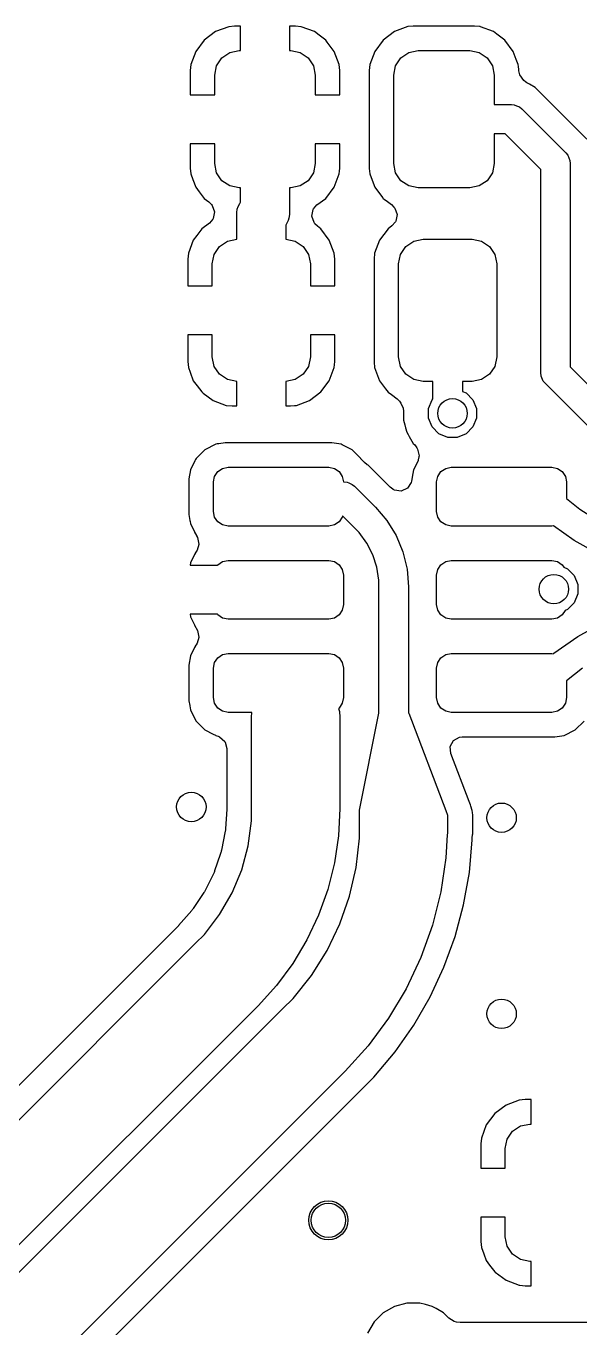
# Model space of a CAD drawing. Header units: inches. Extents: x 0.01 to 5.35, y 0.01 to 3.37.
# Drawn here: x 4.769 to 4.992, y 2.39 to 2.912 of the extents above; entities that cross this region are included whole.
import ezdxf

# ---------------------------------------------------------------- set-up
doc = ezdxf.new("R2010")
doc.units = ezdxf.units.IN
doc.header["$MEASUREMENT"] = 0
doc.layers.add('BLACK', color=250, linetype='CONTINUOUS')

msp = doc.modelspace()

# ---------------------------------------------------------------- linework, layer by layer
at = {"layer": 'BLACK', "linetype": 'CONTINUOUS'}
for p, q in [((4.85054, 2.91219), (4.84523, 2.91021)), ((4.85288, 2.91244), (4.85054, 2.91219)), ((4.85054, 2.91219), (4.85054, 2.91219)), ((4.85526, 2.91244), (4.85288, 2.91244)), ((4.85526, 2.9026), (4.85526, 2.91244)), ((4.87732, 2.91244), (4.87494, 2.91244)), ((4.87494, 2.91244), (4.87494, 2.9026)), ((4.87966, 2.91219), (4.87732, 2.91244)), ((4.87732, 2.91244), (4.87732, 2.91244)), ((4.88231, 2.9112), (4.87966, 2.91219)), ((4.87966, 2.91219), (4.87966, 2.91219)), ((4.92238, 2.91221), (4.91707, 2.91023)), ((4.92264, 2.91224), (4.92238, 2.91221)), ((4.92459, 2.91245), (4.92264, 2.91224)), ((4.92465, 2.91245), (4.92459, 2.91245)), ((4.92473, 2.91246), (4.92465, 2.91245)), ((4.94917, 2.91246), (4.92473, 2.91246)), ((4.95125, 2.91224), (4.94917, 2.91246)), ((4.94917, 2.91246), (4.94917, 2.91246)), ((4.94917, 2.91246), (4.94917, 2.91246)), ((4.94917, 2.91246), (4.94917, 2.91246)), ((4.95148, 2.91222), (4.95125, 2.91224)), ((4.9516, 2.91218), (4.95148, 2.91222)), ((4.95682, 2.91023), (4.9516, 2.91218)), ((4.84523, 2.91021), (4.8407, 2.90682)), ((4.84523, 2.91021), (4.84523, 2.91021)), ((4.88496, 2.91021), (4.88231, 2.9112)), ((4.88681, 2.90883), (4.88496, 2.91021)), ((4.88496, 2.91021), (4.88496, 2.91021)), ((4.8895, 2.90682), (4.88681, 2.90883)), ((4.91707, 2.91023), (4.91254, 2.90683)), ((4.91707, 2.91023), (4.91707, 2.91023)), ((4.91707, 2.91023), (4.91707, 2.91023)), ((4.95812, 2.90926), (4.95682, 2.91023)), ((4.95682, 2.91023), (4.95682, 2.91023)), ((4.95682, 2.91023), (4.95682, 2.91023)), ((4.95682, 2.91023), (4.95682, 2.91023)), ((4.96136, 2.90683), (4.95812, 2.90926)), ((4.83731, 2.90229), (4.83533, 2.89698)), ((4.8407, 2.90682), (4.83731, 2.90229)), ((4.83731, 2.90229), (4.83731, 2.90229)), ((4.8407, 2.90682), (4.8407, 2.90682)), ((4.8478, 2.89972), (4.851, 2.90185)), ((4.851, 2.90185), (4.85476, 2.9026)), ((4.85476, 2.9026), (4.85526, 2.9026)), ((4.87494, 2.9026), (4.87543, 2.9026)), ((4.87543, 2.9026), (4.8792, 2.90185)), ((4.8792, 2.90185), (4.88239, 2.89972)), ((4.89013, 2.90596), (4.8895, 2.90682)), ((4.8895, 2.90682), (4.8895, 2.90682)), ((4.89289, 2.90229), (4.89013, 2.90596)), ((4.89487, 2.89698), (4.89289, 2.90229)), ((4.89289, 2.90229), (4.89289, 2.90229)), ((4.90914, 2.9023), (4.90716, 2.89699)), ((4.91254, 2.90683), (4.90914, 2.9023)), ((4.90914, 2.9023), (4.90914, 2.9023)), ((4.91254, 2.90683), (4.91254, 2.90683)), ((4.91965, 2.89972), (4.92285, 2.90185)), ((4.92285, 2.90185), (4.92661, 2.9026)), ((4.92661, 2.9026), (4.94728, 2.9026)), ((4.94728, 2.9026), (4.95105, 2.90185)), ((4.95105, 2.90185), (4.95424, 2.89972)), ((4.96137, 2.90682), (4.96136, 2.90683)), ((4.96136, 2.90683), (4.96136, 2.90683)), ((4.96476, 2.9023), (4.96137, 2.90682)), ((4.966, 2.89897), (4.96476, 2.9023)), ((4.96476, 2.9023), (4.96476, 2.9023)), ((4.83533, 2.89698), (4.83508, 2.89464)), ((4.83533, 2.89698), (4.83533, 2.89698)), ((4.84492, 2.89276), (4.84567, 2.89652)), ((4.84567, 2.89652), (4.8478, 2.89972)), ((4.88239, 2.89972), (4.88453, 2.89652)), ((4.88453, 2.89652), (4.88528, 2.89276)), ((4.89512, 2.89464), (4.89487, 2.89698)), ((4.89487, 2.89698), (4.89487, 2.89698)), ((4.89487, 2.89698), (4.89487, 2.89698)), ((4.90716, 2.89699), (4.90691, 2.89464)), ((4.91677, 2.89276), (4.91752, 2.89652)), ((4.91752, 2.89652), (4.91965, 2.89972)), ((4.95424, 2.89972), (4.95638, 2.89652)), ((4.95638, 2.89652), (4.95713, 2.89276)), ((4.9667, 2.89707), (4.966, 2.89897)), ((4.96674, 2.89699), (4.9667, 2.89707)), ((4.9667, 2.89707), (4.9667, 2.89707)), ((4.96682, 2.89622), (4.96674, 2.89699)), ((4.83508, 2.89464), (4.83508, 2.88488)), ((4.83508, 2.89464), (4.83508, 2.89464)), ((4.84492, 2.88488), (4.84492, 2.89276)), ((4.88528, 2.89276), (4.88528, 2.88488)), ((4.89512, 2.88488), (4.89512, 2.89464)), ((4.89512, 2.89464), (4.89512, 2.89464)), ((4.89512, 2.89464), (4.89512, 2.89464)), ((4.89512, 2.89464), (4.89512, 2.89464)), ((4.90691, 2.89464), (4.90691, 2.85544)), ((4.91677, 2.85732), (4.91677, 2.89276)), ((4.95713, 2.89276), (4.95713, 2.88094)), ((4.96695, 2.89497), (4.96682, 2.89622)), ((4.96697, 2.89478), (4.96695, 2.89497)), ((4.96698, 2.89472), (4.96697, 2.89478)), ((4.96699, 2.89464), (4.96698, 2.89472)), ((4.967, 2.89453), (4.96699, 2.89464)), ((4.96699, 2.89464), (4.96699, 2.89464)), ((4.96699, 2.89464), (4.96699, 2.89464)), ((4.96699, 2.89464), (4.96699, 2.89464)), ((4.96723, 2.89339), (4.967, 2.89453)), ((4.96741, 2.89286), (4.96723, 2.89339)), ((4.96898, 2.8906), (4.96741, 2.89286)), ((4.96964, 2.89007), (4.96898, 2.8906)), ((4.97026, 2.88964), (4.96964, 2.89007)), ((4.97124, 2.88907), (4.97026, 2.88964)), ((4.97356, 2.88774), (4.97124, 2.88907)), ((4.97124, 2.88907), (4.97124, 2.88907)), ((4.9737, 2.88766), (4.97356, 2.88774)), ((4.98405, 2.8773), (4.9737, 2.88766)), ((4.83508, 2.88488), (4.84492, 2.88488)), ((4.88528, 2.88488), (4.89512, 2.88488)), ((4.95713, 2.88094), (4.96402, 2.88094)), ((4.96402, 2.88094), (4.96517, 2.88083)), ((4.96517, 2.88083), (4.96605, 2.88047)), ((4.96605, 2.88047), (4.9673, 2.87995)), ((4.9673, 2.87995), (4.96819, 2.87922)), ((4.96819, 2.87922), (4.98591, 2.8615)), ((4.99435, 2.867), (4.98405, 2.8773)), ((4.84492, 2.8652), (4.83508, 2.8652)), ((4.83508, 2.8652), (4.83508, 2.85544)), ((4.84492, 2.85732), (4.84492, 2.8652)), ((4.89512, 2.8652), (4.88528, 2.8652)), ((4.88528, 2.8652), (4.88528, 2.85732)), ((4.89512, 2.85544), (4.89512, 2.8652)), ((4.96157, 2.86913), (4.95713, 2.86913)), ((4.95713, 2.86913), (4.95713, 2.85732)), ((4.97583, 2.85488), (4.96157, 2.86913)), ((4.98591, 2.8615), (4.98664, 2.8606)), ((4.98664, 2.8606), (4.9871, 2.85951)), ((4.83508, 2.85544), (4.83533, 2.8531)), ((4.84567, 2.85356), (4.84492, 2.85732)), ((4.88528, 2.85732), (4.88453, 2.85356)), ((4.89498, 2.85418), (4.89512, 2.85544)), ((4.89512, 2.85544), (4.89512, 2.85544)), ((4.90691, 2.85544), (4.90692, 2.85536)), ((4.90692, 2.85536), (4.90692, 2.8553)), ((4.90692, 2.8553), (4.90716, 2.85309)), ((4.91752, 2.85356), (4.91677, 2.85732)), ((4.95713, 2.85732), (4.95638, 2.85356)), ((4.97583, 2.77317), (4.97583, 2.85488)), ((4.9871, 2.85951), (4.98752, 2.85847)), ((4.98752, 2.85847), (4.98764, 2.85732)), ((4.98764, 2.85732), (4.98764, 2.77562)), ((4.83533, 2.8531), (4.83533, 2.8531)), ((4.83533, 2.8531), (4.83619, 2.8508)), ((4.83619, 2.8508), (4.83731, 2.84779)), ((4.8478, 2.85036), (4.84567, 2.85356)), ((4.851, 2.84823), (4.8478, 2.85036)), ((4.88239, 2.85036), (4.8792, 2.84823)), ((4.88453, 2.85356), (4.88239, 2.85036)), ((4.89289, 2.84779), (4.89487, 2.8531)), ((4.89487, 2.8531), (4.89498, 2.85418)), ((4.89487, 2.8531), (4.89487, 2.8531)), ((4.90716, 2.85309), (4.90811, 2.85055)), ((4.90811, 2.85055), (4.90914, 2.84778)), ((4.91965, 2.85036), (4.91752, 2.85356)), ((4.92285, 2.84823), (4.91965, 2.85036)), ((4.95424, 2.85036), (4.95105, 2.84823)), ((4.95638, 2.85356), (4.95424, 2.85036)), ((4.83731, 2.84779), (4.83731, 2.84779)), ((4.83731, 2.84779), (4.83871, 2.84593)), ((4.83871, 2.84593), (4.8407, 2.84326)), ((4.85476, 2.84748), (4.851, 2.84823)), ((4.85526, 2.84748), (4.85476, 2.84748)), ((4.85526, 2.84177), (4.85526, 2.84748)), ((4.87543, 2.84748), (4.87494, 2.84748)), ((4.87494, 2.84748), (4.87494, 2.83672)), ((4.8792, 2.84823), (4.87543, 2.84748)), ((4.8895, 2.84326), (4.89289, 2.84779)), ((4.89289, 2.84779), (4.89289, 2.84779)), ((4.90914, 2.84778), (4.90914, 2.84778)), ((4.90914, 2.84778), (4.91226, 2.84362)), ((4.92661, 2.84748), (4.92285, 2.84823)), ((4.94728, 2.84748), (4.92661, 2.84748)), ((4.95105, 2.84823), (4.94728, 2.84748)), ((4.8407, 2.84326), (4.8407, 2.84326)), ((4.8407, 2.84326), (4.8407, 2.84326)), ((4.8407, 2.84326), (4.8407, 2.84326)), ((4.8407, 2.84326), (4.84259, 2.84184)), ((4.84259, 2.84184), (4.84358, 2.84086)), ((4.84358, 2.84086), (4.8439, 2.84042)), ((4.8439, 2.84042), (4.84487, 2.83785)), ((4.85378, 2.83757), (4.85398, 2.83895)), ((4.85398, 2.83895), (4.85427, 2.83994)), ((4.85427, 2.83994), (4.85503, 2.84121)), ((4.85503, 2.84121), (4.85526, 2.84177)), ((4.88444, 2.83877), (4.88459, 2.83903)), ((4.88459, 2.83903), (4.88594, 2.8406)), ((4.88594, 2.8406), (4.8895, 2.84326)), ((4.91226, 2.84362), (4.91228, 2.8436)), ((4.91228, 2.8436), (4.91236, 2.84346)), ((4.91236, 2.84346), (4.91245, 2.84335)), ((4.91245, 2.84335), (4.9126, 2.84316)), ((4.9126, 2.84316), (4.91289, 2.84298)), ((4.91289, 2.84298), (4.91425, 2.84196)), ((4.91425, 2.84196), (4.91589, 2.84074)), ((4.91589, 2.84074), (4.91687, 2.83976)), ((4.91687, 2.83976), (4.9172, 2.83932)), ((4.9172, 2.83932), (4.91816, 2.83674)), ((4.84413, 2.83489), (4.84278, 2.83332)), ((4.84428, 2.83516), (4.84413, 2.83489)), ((4.84487, 2.83785), (4.84428, 2.83516)), ((4.85378, 2.83252), (4.85378, 2.83757)), ((4.87445, 2.83435), (4.8737, 2.83308)), ((4.87474, 2.83534), (4.87445, 2.83435)), ((4.87494, 2.83672), (4.87474, 2.83534)), ((4.88385, 2.83608), (4.88444, 2.83877)), ((4.88482, 2.8335), (4.88385, 2.83608)), ((4.91743, 2.83378), (4.91607, 2.83222)), ((4.91758, 2.83405), (4.91743, 2.83379)), ((4.91743, 2.83379), (4.91743, 2.83378)), ((4.91816, 2.83674), (4.91758, 2.83405)), ((4.83972, 2.83103), (4.83769, 2.82832)), ((4.84278, 2.83332), (4.83972, 2.83103)), ((4.83972, 2.83103), (4.83972, 2.83103)), ((4.85378, 2.82681), (4.85378, 2.83252)), ((4.8737, 2.83308), (4.87346, 2.83252)), ((4.87346, 2.83252), (4.87346, 2.82681)), ((4.88514, 2.83306), (4.88482, 2.8335)), ((4.88613, 2.83208), (4.88514, 2.83306)), ((4.88753, 2.83103), (4.88613, 2.83208)), ((4.89092, 2.8265), (4.88753, 2.83103)), ((4.91451, 2.83105), (4.91111, 2.82651)), ((4.91607, 2.83222), (4.91451, 2.83105)), ((4.91451, 2.83105), (4.91451, 2.83105)), ((4.83632, 2.8265), (4.83435, 2.8212)), ((4.83633, 2.82651), (4.83632, 2.8265)), ((4.83632, 2.8265), (4.83632, 2.8265)), ((4.83769, 2.82832), (4.83633, 2.82651)), ((4.84469, 2.82074), (4.84682, 2.82393)), ((4.84682, 2.82393), (4.85001, 2.82606)), ((4.85001, 2.82606), (4.85378, 2.82681)), ((4.87346, 2.82681), (4.87723, 2.82606)), ((4.87723, 2.82606), (4.88042, 2.82393)), ((4.88042, 2.82393), (4.88256, 2.82074)), ((4.8929, 2.8212), (4.89092, 2.8265)), ((4.89092, 2.8265), (4.89092, 2.8265)), ((4.89092, 2.8265), (4.89092, 2.8265)), ((4.89092, 2.8265), (4.89092, 2.8265)), ((4.91111, 2.82651), (4.90913, 2.8212)), ((4.91111, 2.82651), (4.91111, 2.82651)), ((4.91949, 2.82074), (4.92162, 2.82393)), ((4.92162, 2.82393), (4.92482, 2.82606)), ((4.92482, 2.82606), (4.92858, 2.82681)), ((4.92858, 2.82681), (4.94827, 2.82681)), ((4.94827, 2.82681), (4.95203, 2.82606)), ((4.95203, 2.82606), (4.95523, 2.82393)), ((4.95523, 2.82393), (4.95736, 2.82074)), ((4.83435, 2.8212), (4.83409, 2.81885)), ((4.83409, 2.81885), (4.83409, 2.80811)), ((4.83409, 2.81885), (4.83409, 2.81885)), ((4.83435, 2.8212), (4.83435, 2.8212)), ((4.84394, 2.81697), (4.84469, 2.82074)), ((4.88256, 2.82074), (4.88331, 2.81697)), ((4.89315, 2.81885), (4.8929, 2.8212)), ((4.8929, 2.8212), (4.8929, 2.8212)), ((4.8929, 2.8212), (4.8929, 2.8212)), ((4.89315, 2.80811), (4.89315, 2.81885)), ((4.89315, 2.81885), (4.89315, 2.81885)), ((4.89315, 2.81885), (4.89315, 2.81885)), ((4.89315, 2.81885), (4.89315, 2.81885)), ((4.90913, 2.8212), (4.90888, 2.81885)), ((4.90888, 2.81885), (4.90888, 2.81885)), ((4.90888, 2.81885), (4.90888, 2.77768)), ((4.91874, 2.81697), (4.91949, 2.82074)), ((4.95736, 2.82074), (4.95811, 2.81697)), ((4.84394, 2.80811), (4.84394, 2.81697)), ((4.88331, 2.81697), (4.88331, 2.80811)), ((4.91874, 2.77957), (4.91874, 2.81697)), ((4.95811, 2.81697), (4.95811, 2.77957)), ((4.83409, 2.80811), (4.84394, 2.80811)), ((4.88331, 2.80811), (4.89315, 2.80811)), ((4.84394, 2.78843), (4.83409, 2.78843)), ((4.83409, 2.78843), (4.83409, 2.77768)), ((4.84394, 2.77957), (4.84394, 2.78843)), ((4.89315, 2.78843), (4.88331, 2.78843)), ((4.88331, 2.78843), (4.88331, 2.77957)), ((4.89315, 2.77768), (4.89315, 2.78843)), ((4.83409, 2.77768), (4.83435, 2.77534)), ((4.84469, 2.7758), (4.84394, 2.77957)), ((4.88331, 2.77957), (4.88256, 2.7758)), ((4.8929, 2.77534), (4.89301, 2.77637)), ((4.89301, 2.77637), (4.89315, 2.77768)), ((4.89315, 2.77768), (4.89315, 2.77768)), ((4.90888, 2.77768), (4.90888, 2.77761)), ((4.90888, 2.77761), (4.90889, 2.77754)), ((4.90889, 2.77754), (4.90913, 2.77534)), ((4.91949, 2.7758), (4.91874, 2.77957)), ((4.95811, 2.77957), (4.95736, 2.7758)), ((4.83435, 2.77534), (4.83435, 2.77534)), ((4.83435, 2.77534), (4.83504, 2.77347)), ((4.83504, 2.77347), (4.83632, 2.77004)), ((4.84682, 2.77261), (4.84469, 2.7758)), ((4.85001, 2.77047), (4.84682, 2.77261)), ((4.88042, 2.77261), (4.87723, 2.77047)), ((4.88256, 2.7758), (4.88042, 2.77261)), ((4.89092, 2.77004), (4.8929, 2.77534)), ((4.8929, 2.77534), (4.8929, 2.77534)), ((4.90913, 2.77534), (4.91033, 2.77213)), ((4.91033, 2.77213), (4.91111, 2.77004)), ((4.92162, 2.77261), (4.91949, 2.7758)), ((4.92482, 2.77047), (4.92162, 2.77261)), ((4.95523, 2.77261), (4.95203, 2.77047)), ((4.95736, 2.7758), (4.95523, 2.77261)), ((4.97594, 2.77202), (4.97583, 2.77317)), ((4.97601, 2.77186), (4.97594, 2.77202)), ((4.97682, 2.76989), (4.97601, 2.77186)), ((4.98764, 2.77562), (5.02089, 2.74236)), ((4.83632, 2.77004), (4.83632, 2.77004)), ((4.83632, 2.77004), (4.83782, 2.76804)), ((4.83782, 2.76804), (4.83972, 2.7655)), ((4.85378, 2.76972), (4.85001, 2.77047)), ((4.85378, 2.75988), (4.85378, 2.76972)), ((4.87723, 2.77047), (4.87346, 2.76972)), ((4.87346, 2.76972), (4.87346, 2.75988)), ((4.88753, 2.7655), (4.89092, 2.77004)), ((4.89092, 2.77004), (4.89092, 2.77004)), ((4.91111, 2.77004), (4.91111, 2.77003)), ((4.91111, 2.77003), (4.91111, 2.77003)), ((4.91111, 2.77003), (4.91111, 2.77003)), ((4.91111, 2.77003), (4.91352, 2.7668)), ((4.91352, 2.7668), (4.91352, 2.7668)), ((4.91352, 2.7668), (4.91352, 2.7668)), ((4.91352, 2.7668), (4.91451, 2.76549)), ((4.92858, 2.76972), (4.92482, 2.77047)), ((4.93252, 2.76972), (4.92858, 2.76972)), ((4.93252, 2.76271), (4.93252, 2.76972)), ((4.94827, 2.76972), (4.94433, 2.76972)), ((4.94433, 2.76972), (4.94433, 2.76575)), ((4.94433, 2.76575), (4.94586, 2.76511)), ((4.95203, 2.77047), (4.94827, 2.76972)), ((4.97756, 2.76899), (4.97682, 2.76989)), ((5.01427, 2.73228), (4.97756, 2.76899)), ((4.83972, 2.7655), (4.83972, 2.7655)), ((4.83972, 2.7655), (4.84029, 2.76507)), ((4.84029, 2.76507), (4.84425, 2.76211)), ((4.84425, 2.76211), (4.84425, 2.76211)), ((4.84425, 2.76211), (4.84955, 2.76013)), ((4.87769, 2.76013), (4.883, 2.76211)), ((4.883, 2.76211), (4.88753, 2.7655)), ((4.883, 2.76211), (4.883, 2.76211)), ((4.88753, 2.7655), (4.88753, 2.7655)), ((4.91451, 2.76549), (4.91451, 2.76549)), ((4.91451, 2.76549), (4.91451, 2.76549)), ((4.91451, 2.76549), (4.91583, 2.7645)), ((4.91583, 2.7645), (4.91817, 2.76275)), ((4.91817, 2.76275), (4.91915, 2.76176)), ((4.91915, 2.76176), (4.91969, 2.76105)), ((4.91969, 2.76105), (4.92059, 2.75899)), ((4.93074, 2.75885), (4.93221, 2.7624)), ((4.93221, 2.7624), (4.93252, 2.76271)), ((4.94586, 2.76511), (4.94858, 2.7624)), ((4.94858, 2.7624), (4.95005, 2.75885)), ((4.84955, 2.76013), (4.84955, 2.76013)), ((4.84955, 2.76013), (4.84964, 2.76012)), ((4.84964, 2.76012), (4.8519, 2.75988)), ((4.8519, 2.75988), (4.8519, 2.75988)), ((4.8519, 2.75988), (4.8519, 2.75988)), ((4.8519, 2.75988), (4.85378, 2.75988)), ((4.87346, 2.75988), (4.87535, 2.75988)), ((4.87535, 2.75988), (4.87691, 2.76005)), ((4.87535, 2.75988), (4.87535, 2.75988)), ((4.87535, 2.75988), (4.87535, 2.75988)), ((4.87691, 2.76005), (4.87769, 2.76013)), ((4.87769, 2.76013), (4.87769, 2.76013)), ((4.92059, 2.75899), (4.92061, 2.75885)), ((4.92061, 2.75885), (4.92069, 2.75798)), ((4.92069, 2.75798), (4.92069, 2.75433)), ((4.93074, 2.75501), (4.93074, 2.75885)), ((4.95005, 2.75885), (4.95005, 2.75501)), ((4.92069, 2.75433), (4.92073, 2.75419)), ((4.92073, 2.75419), (4.92123, 2.75232)), ((4.92123, 2.75232), (4.92154, 2.75115)), ((4.92154, 2.75115), (4.92203, 2.74932)), ((4.93221, 2.75146), (4.93074, 2.75501)), ((4.93493, 2.74875), (4.93221, 2.75146)), ((4.94858, 2.75146), (4.94586, 2.74875)), ((4.95005, 2.75501), (4.94858, 2.75146)), ((4.84909, 2.74514), (4.84654, 2.74473)), ((4.89193, 2.74514), (4.84909, 2.74514)), ((4.84909, 2.74514), (4.84909, 2.74514)), ((4.89562, 2.74455), (4.89193, 2.74514)), ((4.89193, 2.74514), (4.89193, 2.74514)), ((4.92203, 2.74932), (4.92252, 2.74847)), ((4.92252, 2.74847), (4.92298, 2.74768)), ((4.92298, 2.74768), (4.92463, 2.74483)), ((4.92463, 2.74483), (4.92463, 2.74483)), ((4.92463, 2.74483), (4.92524, 2.74422)), ((4.93847, 2.74728), (4.93493, 2.74875)), ((4.94231, 2.74728), (4.93847, 2.74728)), ((4.94586, 2.74875), (4.94231, 2.74728)), ((4.84095, 2.74229), (4.83742, 2.73875)), ((4.8454, 2.74455), (4.84095, 2.74229)), ((4.84591, 2.74463), (4.8454, 2.74455)), ((4.8454, 2.74455), (4.8454, 2.74455)), ((4.84654, 2.74473), (4.84591, 2.74463)), ((4.89613, 2.74429), (4.89562, 2.74455)), ((4.89562, 2.74455), (4.89562, 2.74455)), ((4.89562, 2.74455), (4.89562, 2.74455)), ((4.89683, 2.74394), (4.89613, 2.74429)), ((4.90007, 2.74229), (4.89683, 2.74394)), ((4.89683, 2.74394), (4.89683, 2.74394)), ((4.90266, 2.7397), (4.90007, 2.74229)), ((4.9036, 2.73875), (4.90266, 2.7397)), ((4.90266, 2.7397), (4.90266, 2.7397)), ((4.92524, 2.74422), (4.92607, 2.74311)), ((4.92607, 2.74311), (4.92636, 2.74257)), ((4.92636, 2.74257), (4.92695, 2.73988)), ((4.92695, 2.73988), (4.92692, 2.73947)), ((4.83693, 2.7378), (4.83515, 2.7343)), ((4.83696, 2.73785), (4.83693, 2.7378)), ((4.83693, 2.7378), (4.83693, 2.7378)), ((4.83727, 2.73845), (4.83696, 2.73785)), ((4.83742, 2.73875), (4.83727, 2.73845)), ((4.84616, 2.73355), (4.84807, 2.73483)), ((4.84807, 2.73483), (4.85033, 2.73528)), ((4.85033, 2.73528), (4.89069, 2.73528)), ((4.89069, 2.73528), (4.89295, 2.73483)), ((4.89295, 2.73483), (4.89486, 2.73355)), ((4.90364, 2.73871), (4.9036, 2.73875)), ((4.9036, 2.73875), (4.9036, 2.73875)), ((4.90398, 2.73832), (4.90364, 2.73871)), ((4.90507, 2.73717), (4.90398, 2.73832)), ((4.90616, 2.73631), (4.90507, 2.73717)), ((4.90656, 2.73608), (4.90616, 2.73631)), ((4.9154, 2.72724), (4.90656, 2.73608)), ((4.90656, 2.73608), (4.90656, 2.73608)), ((4.92655, 2.7379), (4.92472, 2.7343)), ((4.92666, 2.7382), (4.92655, 2.7379)), ((4.92692, 2.73947), (4.92666, 2.7382)), ((4.93573, 2.73355), (4.93764, 2.73483)), ((4.93764, 2.73483), (4.9399, 2.73528)), ((4.9399, 2.73528), (4.98026, 2.73528)), ((4.98026, 2.73528), (4.98252, 2.73483)), ((4.98252, 2.73483), (4.98443, 2.73355)), ((4.83515, 2.7343), (4.83457, 2.73061)), ((4.83457, 2.73061), (4.83457, 2.71632)), ((4.83515, 2.7343), (4.83515, 2.7343)), ((4.84443, 2.72937), (4.84488, 2.73163)), ((4.84443, 2.71756), (4.84443, 2.72937)), ((4.84488, 2.73163), (4.84616, 2.73355)), ((4.89486, 2.73355), (4.89614, 2.73163)), ((4.89614, 2.73163), (4.89659, 2.72937)), ((4.89659, 2.72937), (4.89687, 2.72937)), ((4.89687, 2.72937), (4.89803, 2.72926)), ((4.89803, 2.72926), (4.8987, 2.72898)), ((4.92381, 2.72919), (4.92232, 2.72688)), ((4.92396, 2.72969), (4.92381, 2.72919)), ((4.92409, 2.73042), (4.92396, 2.72969)), ((4.9241, 2.73042), (4.92409, 2.73042)), ((4.92425, 2.73132), (4.9241, 2.73042)), ((4.92472, 2.7343), (4.92425, 2.73132)), ((4.92425, 2.73132), (4.92425, 2.73132)), ((4.92472, 2.7343), (4.92472, 2.7343)), ((4.934, 2.72937), (4.93445, 2.73163)), ((4.934, 2.71756), (4.934, 2.72937)), ((4.93445, 2.73163), (4.93573, 2.73355)), ((4.98443, 2.73355), (4.98571, 2.73163)), ((4.98571, 2.73163), (4.98616, 2.72937)), ((4.98616, 2.72937), (4.98616, 2.72267)), ((4.8987, 2.72898), (4.90016, 2.72837)), ((4.90016, 2.72837), (4.90105, 2.72764)), ((4.90105, 2.72764), (4.90942, 2.71927)), ((4.91642, 2.72653), (4.9154, 2.72724)), ((4.9166, 2.72636), (4.91642, 2.72653)), ((4.91669, 2.72634), (4.9166, 2.72636)), ((4.91682, 2.72625), (4.91669, 2.72634)), ((4.9171, 2.72612), (4.91682, 2.72625)), ((4.91982, 2.72573), (4.9171, 2.72612)), ((4.92232, 2.72688), (4.91982, 2.72573)), ((4.90942, 2.71927), (4.91403, 2.71387)), ((4.98616, 2.72267), (4.99151, 2.71841)), ((4.83457, 2.71632), (4.83457, 2.71632)), ((4.83457, 2.71632), (4.83495, 2.71388)), ((4.83495, 2.71388), (4.83495, 2.71388)), ((4.83495, 2.71388), (4.83495, 2.71388)), ((4.83495, 2.71388), (4.83495, 2.71388)), ((4.83495, 2.71388), (4.83502, 2.71348)), ((4.83502, 2.71348), (4.83515, 2.71263)), ((4.84488, 2.7153), (4.84443, 2.71756)), ((4.84616, 2.71338), (4.84488, 2.7153)), ((4.89614, 2.7153), (4.89486, 2.71338)), ((4.89624, 2.71575), (4.89614, 2.7153)), ((4.90106, 2.71092), (4.89624, 2.71575)), ((4.91403, 2.71387), (4.91774, 2.70781)), ((4.93445, 2.7153), (4.934, 2.71756)), ((4.93573, 2.71338), (4.93445, 2.7153)), ((4.99151, 2.71841), (4.99951, 2.71338)), ((4.83515, 2.71263), (4.83515, 2.71263)), ((4.83515, 2.71263), (4.8368, 2.7094)), ((4.8368, 2.7094), (4.83683, 2.70924)), ((4.83683, 2.70924), (4.8376, 2.70783)), ((4.84807, 2.7121), (4.84616, 2.71338)), ((4.85033, 2.71165), (4.84807, 2.7121)), ((4.89069, 2.71165), (4.85033, 2.71165)), ((4.89295, 2.7121), (4.89069, 2.71165)), ((4.89486, 2.71338), (4.89295, 2.7121)), ((4.90293, 2.70906), (4.90106, 2.71092)), ((4.90602, 2.7048), (4.90293, 2.70906)), ((4.93764, 2.7121), (4.93573, 2.71338)), ((4.9399, 2.71165), (4.93764, 2.7121)), ((4.98026, 2.71165), (4.9399, 2.71165)), ((4.98092, 2.71178), (4.98026, 2.71165)), ((4.98923, 2.70589), (4.98092, 2.71178)), ((4.8376, 2.70783), (4.8376, 2.70783)), ((4.8376, 2.70783), (4.83764, 2.70775)), ((4.83764, 2.70775), (4.83802, 2.70705)), ((4.8386, 2.70429), (4.83784, 2.702)), ((4.83802, 2.70705), (4.83861, 2.70436)), ((4.83861, 2.70436), (4.8386, 2.70429)), ((4.90841, 2.70011), (4.90602, 2.7048)), ((4.91774, 2.70781), (4.92046, 2.70125)), ((4.99864, 2.70068), (4.98923, 2.70589)), ((4.83687, 2.70023), (4.83517, 2.6969)), ((4.83704, 2.70061), (4.83687, 2.70023)), ((4.83706, 2.70078), (4.83704, 2.70061)), ((4.83784, 2.702), (4.83706, 2.70078)), ((4.84807, 2.69742), (4.85033, 2.69787)), ((4.85033, 2.69787), (4.89069, 2.69787)), ((4.89069, 2.69787), (4.89295, 2.69742)), ((4.91004, 2.6951), (4.90841, 2.70011)), ((4.92046, 2.70125), (4.92212, 2.69434)), ((4.93764, 2.69742), (4.9399, 2.69787)), ((4.9399, 2.69787), (4.98026, 2.69787)), ((4.98026, 2.69787), (4.98252, 2.69742)), ((4.83517, 2.6969), (4.83501, 2.69591)), ((4.83501, 2.69591), (4.846, 2.69591)), ((4.83517, 2.6969), (4.83517, 2.6969)), ((4.83517, 2.6969), (4.83517, 2.6969)), ((4.846, 2.69591), (4.84616, 2.69614)), ((4.84616, 2.69614), (4.84807, 2.69742)), ((4.89295, 2.69742), (4.89486, 2.69614)), ((4.89486, 2.69614), (4.89614, 2.69423)), ((4.89614, 2.69423), (4.89659, 2.69197)), ((4.91087, 2.68989), (4.91004, 2.6951)), ((4.92212, 2.69434), (4.92268, 2.68726)), ((4.934, 2.69197), (4.93445, 2.69423)), ((4.93445, 2.69423), (4.93573, 2.69614)), ((4.93573, 2.69614), (4.93764, 2.69742)), ((4.98252, 2.69742), (4.98443, 2.69614)), ((4.98443, 2.69614), (4.98512, 2.69512)), ((4.98512, 2.69512), (4.98655, 2.69453)), ((4.98655, 2.69453), (4.98927, 2.69181)), ((4.89659, 2.69197), (4.89659, 2.68016)), ((4.91087, 2.68726), (4.91087, 2.68989)), ((4.934, 2.68016), (4.934, 2.69197)), ((4.98927, 2.69181), (4.99073, 2.68826)), ((4.99073, 2.68826), (4.99073, 2.68442)), ((4.91087, 2.6366), (4.91087, 2.68726)), ((4.92268, 2.68726), (4.92268, 2.63672)), ((4.99073, 2.68442), (4.98927, 2.68087)), ((4.89614, 2.6779), (4.89486, 2.67598)), ((4.89659, 2.68016), (4.89614, 2.6779)), ((4.93445, 2.6779), (4.934, 2.68016)), ((4.93573, 2.67598), (4.93445, 2.6779)), ((4.98563, 2.67778), (4.98443, 2.67598)), ((4.98655, 2.67816), (4.98563, 2.67778)), ((4.98927, 2.68087), (4.98655, 2.67816)), ((4.846, 2.67622), (4.83501, 2.67622)), ((4.83501, 2.67622), (4.83517, 2.67523)), ((4.83517, 2.67523), (4.83681, 2.67201)), ((4.83681, 2.67201), (4.83684, 2.67184)), ((4.83684, 2.67184), (4.83802, 2.66967)), ((4.84616, 2.67598), (4.846, 2.67622)), ((4.84807, 2.6747), (4.84616, 2.67598)), ((4.85033, 2.67425), (4.84807, 2.6747)), ((4.89069, 2.67425), (4.85033, 2.67425)), ((4.89295, 2.6747), (4.89069, 2.67425)), ((4.89486, 2.67598), (4.89295, 2.6747)), ((4.93764, 2.6747), (4.93573, 2.67598)), ((4.9399, 2.67425), (4.93764, 2.6747)), ((4.98026, 2.67425), (4.9399, 2.67425)), ((4.98252, 2.6747), (4.98026, 2.67425)), ((4.98443, 2.67598), (4.98252, 2.6747)), ((4.99064, 2.66736), (5.00085, 2.673)), ((4.8386, 2.66691), (4.83784, 2.66462)), ((4.83802, 2.66967), (4.83861, 2.66698)), ((4.83861, 2.66698), (4.8386, 2.66691)), ((4.98112, 2.66061), (4.99064, 2.66736)), ((4.83686, 2.66285), (4.83515, 2.6595)), ((4.83703, 2.66323), (4.83686, 2.66285)), ((4.83705, 2.66338), (4.83703, 2.66323)), ((4.83732, 2.66382), (4.83705, 2.66338)), ((4.83735, 2.66387), (4.83732, 2.66382)), ((4.83741, 2.66395), (4.83735, 2.66387)), ((4.83784, 2.66462), (4.83741, 2.66395)), ((4.83515, 2.6595), (4.83457, 2.65581)), ((4.83515, 2.6595), (4.83515, 2.6595)), ((4.84443, 2.65457), (4.84488, 2.65683)), ((4.84488, 2.65683), (4.84616, 2.65874)), ((4.84616, 2.65874), (4.84807, 2.66002)), ((4.84807, 2.66002), (4.85033, 2.66047)), ((4.85033, 2.66047), (4.89069, 2.66047)), ((4.89069, 2.66047), (4.89295, 2.66002)), ((4.89295, 2.66002), (4.89486, 2.65874)), ((4.89486, 2.65874), (4.89614, 2.65683)), ((4.89614, 2.65683), (4.89659, 2.65457)), ((4.934, 2.65457), (4.93445, 2.65683)), ((4.93445, 2.65683), (4.93573, 2.65874)), ((4.93573, 2.65874), (4.93764, 2.66002)), ((4.93764, 2.66002), (4.9399, 2.66047)), ((4.9399, 2.66047), (4.98026, 2.66047)), ((4.98026, 2.66047), (4.98084, 2.66036)), ((4.98084, 2.66036), (4.98112, 2.66061)), ((4.83457, 2.65581), (4.83457, 2.65581)), ((4.83457, 2.65581), (4.83457, 2.64152)), ((4.84443, 2.64276), (4.84443, 2.65457)), ((4.89659, 2.65457), (4.89659, 2.64276)), ((4.934, 2.64276), (4.934, 2.65457)), ((4.99254, 2.65461), (4.98616, 2.64952)), ((4.98616, 2.64952), (4.98616, 2.64276)), ((4.83457, 2.64152), (4.83488, 2.63957)), ((4.84488, 2.6405), (4.84443, 2.64276)), ((4.84616, 2.63858), (4.84488, 2.6405)), ((4.89614, 2.6405), (4.89486, 2.63858)), ((4.89659, 2.64276), (4.89614, 2.6405)), ((4.93445, 2.6405), (4.934, 2.64276)), ((4.93573, 2.63858), (4.93445, 2.6405)), ((4.98571, 2.6405), (4.98443, 2.63858)), ((4.98616, 2.64276), (4.98571, 2.6405)), ((4.83488, 2.63957), (4.83488, 2.63951)), ((4.83488, 2.63951), (4.83488, 2.63951)), ((4.83488, 2.63951), (4.83515, 2.63782)), ((4.83515, 2.63782), (4.83515, 2.63782)), ((4.83515, 2.63782), (4.83515, 2.63782)), ((4.83515, 2.63782), (4.83736, 2.63349)), ((4.84807, 2.6373), (4.84616, 2.63858)), ((4.85033, 2.63685), (4.84807, 2.6373)), ((4.85981, 2.63685), (4.85033, 2.63685)), ((4.85969, 2.63488), (4.85981, 2.63685)), ((4.89486, 2.63858), (4.89464, 2.63843)), ((4.89464, 2.63843), (4.89497, 2.63719)), ((4.89497, 2.63719), (4.89512, 2.63488)), ((4.90302, 2.59762), (4.91079, 2.63649)), ((4.91079, 2.63649), (4.91087, 2.6366)), ((4.92268, 2.63672), (4.92269, 2.63672)), ((4.92269, 2.63672), (4.92279, 2.63656)), ((4.92279, 2.63656), (4.93768, 2.59748)), ((4.93764, 2.6373), (4.93573, 2.63858)), ((4.9399, 2.63685), (4.93764, 2.6373)), ((4.98026, 2.63685), (4.9399, 2.63685)), ((4.98252, 2.6373), (4.98026, 2.63685)), ((4.98443, 2.63858), (4.98252, 2.6373)), ((4.83736, 2.63349), (4.83742, 2.63337)), ((4.83742, 2.63337), (4.83742, 2.63337)), ((4.83742, 2.63337), (4.83742, 2.63337)), ((4.83742, 2.63337), (4.84095, 2.62984)), ((4.84095, 2.62984), (4.84095, 2.62984)), ((4.84095, 2.62984), (4.84095, 2.62984)), ((4.84095, 2.62984), (4.84095, 2.62984)), ((4.84095, 2.62984), (4.84095, 2.62984)), ((4.84095, 2.62984), (4.84427, 2.62815)), ((4.85969, 2.59828), (4.85969, 2.63488)), ((4.89512, 2.63488), (4.89512, 2.59828)), ((4.98519, 2.62757), (4.98964, 2.62984)), ((4.98964, 2.62984), (4.99317, 2.63337)), ((4.84427, 2.62815), (4.84518, 2.62769)), ((4.84518, 2.62769), (4.8454, 2.62757)), ((4.8454, 2.62757), (4.8454, 2.62757)), ((4.8454, 2.62757), (4.84574, 2.62746)), ((4.84574, 2.62746), (4.84633, 2.62723)), ((4.84633, 2.62723), (4.84687, 2.62697)), ((4.84687, 2.62697), (4.84689, 2.62696)), ((4.84689, 2.62696), (4.84895, 2.62513)), ((4.84895, 2.62513), (4.84908, 2.62491)), ((4.84908, 2.62491), (4.84982, 2.62233)), ((4.9395, 2.62311), (4.94081, 2.62553)), ((4.94081, 2.62553), (4.94321, 2.62687)), ((4.94321, 2.62687), (4.94428, 2.62699)), ((4.94428, 2.62699), (4.9815, 2.62699)), ((4.9815, 2.62699), (4.98519, 2.62757)), ((4.84982, 2.62233), (4.84982, 2.59852)), ((4.93972, 2.62037), (4.9395, 2.62311)), ((4.94708, 2.60106), (4.93972, 2.62037)), ((4.84982, 2.59852), (4.84982, 2.59836)), ((4.94758, 2.59974), (4.94708, 2.60106)), ((4.94779, 2.59919), (4.94758, 2.59974)), ((4.9478, 2.59917), (4.94779, 2.59919)), ((4.94829, 2.59741), (4.9478, 2.59917)), ((4.84981, 2.59804), (4.84928, 2.59004)), ((4.84982, 2.59836), (4.84981, 2.5982)), ((4.84981, 2.5982), (4.84981, 2.59804)), ((4.85837, 2.5833), (4.85969, 2.59326)), ((4.85969, 2.59326), (4.85969, 2.59828)), ((4.89512, 2.59828), (4.89458, 2.58729)), ((4.90301, 2.59753), (4.90302, 2.59762)), ((4.90301, 2.59238), (4.90301, 2.59753)), ((4.93768, 2.59748), (4.9384, 2.59559)), ((4.9384, 2.59559), (4.93843, 2.59543)), ((4.93843, 2.59543), (4.93843, 2.58809)), ((4.94832, 2.59725), (4.94829, 2.59741)), ((4.94836, 2.59675), (4.94832, 2.59725)), ((4.94848, 2.59543), (4.94836, 2.59675)), ((4.94848, 2.58809), (4.94848, 2.59543)), ((4.94848, 2.59543), (4.94848, 2.59543)), ((4.84916, 2.58909), (4.84764, 2.58147)), ((4.84921, 2.58941), (4.84916, 2.58909)), ((4.84925, 2.58972), (4.84921, 2.58941)), ((4.84928, 2.59004), (4.84925, 2.58972)), ((4.90299, 2.59221), (4.90301, 2.59238)), ((4.90299, 2.59219), (4.90299, 2.59221)), ((4.90299, 2.58628), (4.90299, 2.59219)), ((4.93843, 2.58809), (4.93829, 2.58777)), ((4.94839, 2.58764), (4.94848, 2.58809)), ((4.85577, 2.5736), (4.85837, 2.5833)), ((4.89458, 2.58729), (4.89297, 2.57642)), ((4.90167, 2.57454), (4.90299, 2.58628)), ((4.93821, 2.58773), (4.93775, 2.5784)), ((4.93829, 2.58777), (4.93821, 2.58773)), ((4.94714, 2.57253), (4.94829, 2.58562)), ((4.94829, 2.58662), (4.94838, 2.58757)), ((4.94829, 2.58562), (4.94829, 2.58662)), ((4.94838, 2.58757), (4.94839, 2.58764)), ((4.84711, 2.57972), (4.8449, 2.57319)), ((4.84739, 2.58055), (4.84711, 2.57972)), ((4.84749, 2.58085), (4.84739, 2.58055)), ((4.84757, 2.58116), (4.84749, 2.58085)), ((4.84764, 2.58147), (4.84757, 2.58116)), ((4.93775, 2.5784), (4.93572, 2.56475)), ((4.84453, 2.5723), (4.84109, 2.56533)), ((4.84466, 2.57259), (4.84453, 2.5723)), ((4.84478, 2.57289), (4.84466, 2.57259)), ((4.8449, 2.57319), (4.84478, 2.57289)), ((4.85193, 2.56432), (4.85577, 2.5736)), ((4.89297, 2.57642), (4.89029, 2.56575)), ((4.89904, 2.56302), (4.90167, 2.57454)), ((4.94486, 2.55958), (4.94714, 2.57253)), ((4.84061, 2.5645), (4.8363, 2.55804)), ((4.84078, 2.56478), (4.84061, 2.5645)), ((4.84094, 2.56505), (4.84078, 2.56478)), ((4.84109, 2.56533), (4.84094, 2.56505)), ((4.84691, 2.55562), (4.85193, 2.56432)), ((4.89029, 2.56575), (4.88659, 2.5554)), ((4.89514, 2.55186), (4.89904, 2.56302)), ((4.93572, 2.56475), (4.93237, 2.55136)), ((4.83571, 2.55728), (4.83043, 2.55126)), ((4.83592, 2.55753), (4.83571, 2.55728)), ((4.83611, 2.55778), (4.83592, 2.55753)), ((4.8363, 2.55804), (4.83611, 2.55778)), ((4.94146, 2.54689), (4.94486, 2.55958)), ((4.8408, 2.54766), (4.84691, 2.55562)), ((4.88659, 2.5554), (4.88189, 2.54546)), ((4.89001, 2.54121), (4.89514, 2.55186)), ((4.8301, 2.55091), (4.60639, 2.3272)), ((4.83021, 2.55102), (4.8301, 2.55091)), ((4.83032, 2.55114), (4.83021, 2.55102)), ((4.83043, 2.55126), (4.83032, 2.55114)), ((4.83725, 2.54411), (4.8408, 2.54766)), ((4.93237, 2.55136), (4.92772, 2.53836)), ((4.93696, 2.53453), (4.94146, 2.54689)), ((4.60487, 2.31173), (4.83725, 2.54411)), ((4.88189, 2.54546), (4.87624, 2.53603)), ((4.88372, 2.5312), (4.89001, 2.54121)), ((4.87624, 2.53603), (4.86969, 2.5272)), ((4.92772, 2.53836), (4.92182, 2.52589)), ((4.87635, 2.52196), (4.88372, 2.5312)), ((4.93141, 2.52262), (4.93696, 2.53453)), ((4.86969, 2.5272), (4.8623, 2.51905)), ((4.92182, 2.52589), (4.91472, 2.51405)), ((4.87217, 2.51779), (4.87635, 2.52196)), ((4.92484, 2.51124), (4.93141, 2.52262)), ((4.45619, 2.1018), (4.87217, 2.51779)), ((4.8623, 2.51905), (4.62993, 2.28668)), ((4.91472, 2.51405), (4.9065, 2.50296)), ((4.9173, 2.50047), (4.92484, 2.51124)), ((4.9065, 2.50296), (4.89723, 2.49273)), ((4.90885, 2.4904), (4.9173, 2.50047)), ((4.89723, 2.49273), (4.48124, 2.07675)), ((4.9042, 2.48576), (4.90885, 2.4904)), ((4.88198, 2.46354), (4.90301, 2.48456)), ((4.90301, 2.48456), (4.9042, 2.48576)), ((4.96187, 2.47911), (4.95734, 2.47572)), ((4.96717, 2.48109), (4.96187, 2.47911)), ((4.96187, 2.47911), (4.96187, 2.47911)), ((4.96951, 2.48134), (4.96717, 2.48109)), ((4.96717, 2.48109), (4.96717, 2.48109)), ((4.97189, 2.48134), (4.96951, 2.48134)), ((4.97189, 2.4715), (4.97189, 2.48134)), ((4.95733, 2.47572), (4.95394, 2.47118)), ((4.95734, 2.47572), (4.95733, 2.47572)), ((4.95394, 2.47118), (4.95196, 2.46588)), ((4.95394, 2.47118), (4.95394, 2.47118)), ((4.9623, 2.46542), (4.96444, 2.46861)), ((4.96444, 2.46861), (4.96763, 2.47075)), ((4.96763, 2.47075), (4.9714, 2.4715)), ((4.9714, 2.4715), (4.97189, 2.4715)), ((4.84278, 2.42434), (4.88198, 2.46354)), ((4.95196, 2.46588), (4.95171, 2.46354)), ((4.95171, 2.46354), (4.95171, 2.45378)), ((4.95171, 2.46354), (4.95171, 2.46354)), ((4.95196, 2.46588), (4.95196, 2.46588)), ((4.96156, 2.46165), (4.9623, 2.46542)), ((4.96156, 2.45378), (4.96156, 2.46165)), ((4.95171, 2.45378), (4.96156, 2.45378)), ((4.96156, 2.43409), (4.95171, 2.43409)), ((4.95171, 2.43409), (4.95171, 2.42434)), ((4.96156, 2.42622), (4.96156, 2.43409)), ((4.9623, 2.42245), (4.96156, 2.42622)), ((4.77836, 2.35992), (4.84278, 2.42434)), ((4.95171, 2.42434), (4.95196, 2.42199)), ((4.95196, 2.42199), (4.95196, 2.42199)), ((4.95196, 2.42199), (4.95294, 2.41937)), ((4.96444, 2.41926), (4.9623, 2.42245)), ((4.95294, 2.41937), (4.95394, 2.41669)), ((4.95394, 2.41669), (4.95394, 2.41669)), ((4.95394, 2.41669), (4.95527, 2.41491)), ((4.96763, 2.41713), (4.96444, 2.41926)), ((4.9714, 2.41638), (4.96763, 2.41713)), ((4.97189, 2.41638), (4.9714, 2.41638)), ((4.97189, 2.40654), (4.97189, 2.41638)), ((4.95527, 2.41491), (4.95733, 2.41216)), ((4.95733, 2.41216), (4.95734, 2.41216)), ((4.95734, 2.41216), (4.95746, 2.41207)), ((4.95746, 2.41207), (4.96187, 2.40877)), ((4.96187, 2.40877), (4.96187, 2.40877)), ((4.96187, 2.40877), (4.96717, 2.40679)), ((4.96717, 2.40679), (4.96717, 2.40679)), ((4.96717, 2.40679), (4.96735, 2.40677)), ((4.96735, 2.40677), (4.96951, 2.40654)), ((4.96951, 2.40654), (4.96951, 2.40654)), ((4.96951, 2.40654), (4.96951, 2.40654)), ((4.96951, 2.40654), (4.97189, 2.40654)), ((4.91255, 2.39571), (4.90888, 2.39204)), ((4.91704, 2.3983), (4.91255, 2.39571)), ((4.91255, 2.39571), (4.91255, 2.39571)), ((4.91255, 2.39571), (4.91255, 2.39571)), ((4.92205, 2.39965), (4.91704, 2.3983)), ((4.91704, 2.3983), (4.91704, 2.3983)), ((4.92724, 2.39965), (4.92205, 2.39965)), ((4.92956, 2.39902), (4.92724, 2.39965)), ((4.92724, 2.39965), (4.92724, 2.39965)), ((4.93225, 2.3983), (4.92956, 2.39902)), ((4.92956, 2.39902), (4.92956, 2.39902)), ((4.9338, 2.39741), (4.93225, 2.3983)), ((4.93674, 2.39571), (4.9338, 2.39741)), ((4.93894, 2.39351), (4.93674, 2.39571)), ((4.93674, 2.39571), (4.93674, 2.39571)), ((4.90888, 2.39204), (4.90628, 2.38755)), ((4.90888, 2.39204), (4.90888, 2.39204)), ((4.90888, 2.39204), (4.90888, 2.39204)), ((4.94102, 2.39228), (4.93894, 2.39351)), ((4.94201, 2.39199), (4.94102, 2.39228)), ((4.94339, 2.39179), (4.94201, 2.39199)), ((5.11302, 2.39179), (4.94339, 2.39179))]:
    msp.add_line(p, q, dxfattribs=at)
at = {"layer": 'BLACK'}
for centre, radius in [((4.94039, 2.75693), 0.00591), ((4.98108, 2.68634), 0.00591), ((4.83554, 2.59886), 0.00591), ((4.96008, 2.59453), 0.00591), ((4.96008, 2.51579), 0.00591), ((4.89054, 2.43286), 0.00787)]:
    msp.add_circle(centre, radius, dxfattribs=at)
at = {"layer": 'WHITE'}
for centre, radius in [((4.94039, 2.75693), 0.00591), ((4.98108, 2.68634), 0.00591), ((4.83554, 2.59886), 0.00591), ((4.96008, 2.59453), 0.00591), ((4.96008, 2.51579), 0.00591), ((4.89054, 2.43286), 0.00689)]:
    msp.add_circle(centre, radius, dxfattribs=at)

doc.saveas('drawing.dxf')
